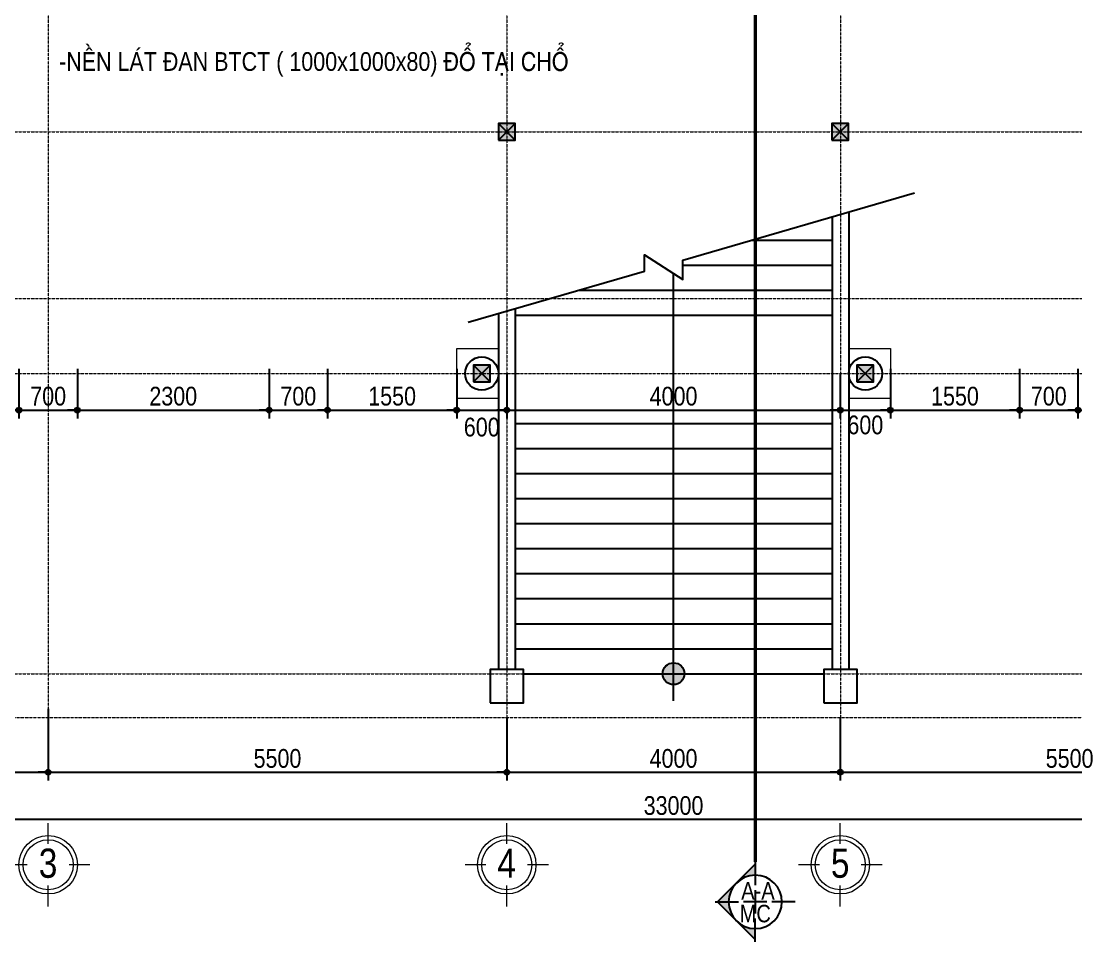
# Model space of a CAD drawing. Header units: millimetres. Extents: x 2297 to 44063, y 1595 to 26344.
# Drawn here: x 16506 to 29156, y 1595 to 12639 of the extents above; entities that cross this region are included whole.
import ezdxf
from ezdxf.enums import TextEntityAlignment as Align

# ---------------------------------------------------------------- set-up
doc = ezdxf.new("R2010")
doc.units = ezdxf.units.MM
doc.linetypes.add('ACAD_ISO10W100', pattern=[18, 12, -3, 0, -3])
doc.linetypes.add('DASHED2', pattern=[0.375, 0.25, -0.125])
for name, color, linetype in [('009', 251, 'Continuous'), ('daucat', 220, 'Continuous'), ('DIM', 1, 'Continuous'), ('KYHIEU', 3, 'Continuous'), ('TAGS', 60, 'Continuous'), ('TEXT', 7, 'Continuous'), ('TUONG', 131, 'Continuous'), ('WALL', 4, 'Continuous')]:
    doc.layers.add(name, color=color, linetype=linetype)
for name, color, linetype, lineweight in [('NET-THAY', 2, 'Continuous', 13), ('TEN TRUC', 3, 'Continuous', 18), ('TRUC', 24, 'Continuous', 0)]:
    doc.layers.add(name, color=color, linetype=linetype, lineweight=lineweight)
doc.styles.add('1', font='', dxfattribs={"height": 250})
doc.styles.add('HEL-CONDENSE', font='')
doc.styles.add('VNI-HELVE-CONDENSE', font='')
doc.styles.add('VNI-HELVE-CONDENSEN', font='')
doc.styles.get('1').set_extended_font_data('VNI-Helve-Condense')
doc.styles.get('HEL-CONDENSE').set_extended_font_data('VNI-Helve-Condense')
doc.styles.get('VNI-HELVE-CONDENSE').set_extended_font_data('VNI-Helve-Condense')
doc.styles.get('VNI-HELVE-CONDENSEN').set_extended_font_data('VNI-Helve-Condense')
doc.dimstyles.new('D100', dxfattribs={"dimtxt": 225, "dimasz": 1.2, "dimexe": 100, "dimexo": 0, "dimgap": 50, "dimtad": 1, "dimdec": 0, "dimzin": 13, "dimdsep": 46, "dimtxsty": 'HEL-CONDENSE', "dimblk": 'D50', "dimcen": 0, "dimclrd": 1, "dimclre": 1, "dimclrt": 7, "dimadec": 0, "dimazin": 0, "dimtfac": 1, "dimtdec": 0, "dimtmove": 0, "dimatfit": 3, "dimldrblk": 'D50', "dimfxl": 1, "dimtolj": 1, "dimtzin": 13, "dimarcsym": 0})

# ---------------------------------------------------------------- blocks, each defined once
blk = doc.blocks.new('D50')
at = {"layer": 'DIM'}
blk.add_hatch(color=256, dxfattribs=at).paths.add_polyline_path([(25, 0, 1), (-25, 0, 1)])
blk.add_line((25, 0), (100, 0), dxfattribs=at)
blk.add_circle((0, 0), 25, dxfattribs=at)
blk = doc.blocks.new('*D191')
at = {"layer": 'DEFPOINTS', "color": 0, "transparency": 16777216}
for p in [(13831, 4390), (16831, 4390), (16831, 3629)]:
    blk.add_point(p, dxfattribs=at)
at = {"layer": 'DIM', "color": 1, "lineweight": -2, "transparency": 16777216}
for p, q in [((13831, 4390), (13831, 3529)), ((16831, 4390), (16831, 3529)), ((13833, 3629), (16830, 3629))]:
    blk.add_line(p, q, dxfattribs=at)
at = {"layer": 'DIM', "color": 1, "lineweight": -2, "transparency": 16777216, "xscale": 1.199999999999999, "yscale": 1.199999999999999, "zscale": 1.199999999999999, "rotation": 180}
blk.add_blockref('D50', (13831, 3629), dxfattribs=at)
at = {"layer": 'DIM', "color": 1, "lineweight": -2, "transparency": 16777216, "xscale": 1.199999999999999, "yscale": 1.199999999999999, "zscale": 1.199999999999999}
blk.add_blockref('D50', (16831, 3629), dxfattribs=at)
at = {"layer": 'DIM', "color": 7, "transparency": 16777216, "insert": (15331, 3794), "char_height": 225, "attachment_point": 5, "style": 'HEL-CONDENSE'}
blk.add_mtext('\\A1;3000', dxfattribs=at)
blk = doc.blocks.new('*D192')
at = {"layer": 'DEFPOINTS', "color": 0, "transparency": 16777216}
for p in [(16831, 4390), (22331, 4290), (22331, 3629)]:
    blk.add_point(p, dxfattribs=at)
at = {"layer": 'DIM', "color": 1, "lineweight": -2, "transparency": 16777216}
for p, q in [((16831, 4390), (16831, 3529)), ((22331, 4290), (22331, 3529)), ((16833, 3629), (22330, 3629))]:
    blk.add_line(p, q, dxfattribs=at)
at = {"layer": 'DIM', "color": 1, "lineweight": -2, "transparency": 16777216, "xscale": 1.199999999999999, "yscale": 1.199999999999999, "zscale": 1.199999999999999, "rotation": 180}
blk.add_blockref('D50', (16831, 3629), dxfattribs=at)
at = {"layer": 'DIM', "color": 1, "lineweight": -2, "transparency": 16777216, "xscale": 1.199999999999999, "yscale": 1.199999999999999, "zscale": 1.199999999999999}
blk.add_blockref('D50', (22331, 3629), dxfattribs=at)
at = {"layer": 'DIM', "color": 7, "transparency": 16777216, "insert": (19581, 3794), "char_height": 225, "attachment_point": 5, "style": 'HEL-CONDENSE'}
blk.add_mtext('\\A1;5500', dxfattribs=at)
blk = doc.blocks.new('*D193')
at = {"layer": 'DEFPOINTS', "color": 0, "transparency": 16777216}
for p in [(22331, 4290), (26331, 4290), (26331, 3629)]:
    blk.add_point(p, dxfattribs=at)
at = {"layer": 'DIM', "color": 1, "lineweight": -2, "transparency": 16777216}
for p, q in [((22331, 4290), (22331, 3529)), ((26331, 4290), (26331, 3529)), ((22333, 3629), (26330, 3629))]:
    blk.add_line(p, q, dxfattribs=at)
at = {"layer": 'DIM', "color": 1, "lineweight": -2, "transparency": 16777216, "xscale": 1.199999999999999, "yscale": 1.199999999999999, "zscale": 1.199999999999999, "rotation": 180}
blk.add_blockref('D50', (22331, 3629), dxfattribs=at)
at = {"layer": 'DIM', "color": 1, "lineweight": -2, "transparency": 16777216, "xscale": 1.199999999999999, "yscale": 1.199999999999999, "zscale": 1.199999999999999}
blk.add_blockref('D50', (26331, 3629), dxfattribs=at)
at = {"layer": 'DIM', "color": 7, "transparency": 16777216, "insert": (24331, 3794), "char_height": 225, "attachment_point": 5, "style": 'HEL-CONDENSE'}
blk.add_mtext('\\A1;4000', dxfattribs=at)
blk = doc.blocks.new('*D194')
at = {"layer": 'DEFPOINTS', "color": 0, "transparency": 16777216}
for p in [(31831, 4390), (26331, 4290), (31831, 3629)]:
    blk.add_point(p, dxfattribs=at)
at = {"layer": 'DIM', "color": 1, "lineweight": -2, "transparency": 16777216}
for p, q in [((31831, 4390), (31831, 3529)), ((26331, 4290), (26331, 3529)), ((26333, 3629), (31830, 3629))]:
    blk.add_line(p, q, dxfattribs=at)
at = {"layer": 'DIM', "color": 1, "lineweight": -2, "transparency": 16777216, "xscale": 1.199999999999999, "yscale": 1.199999999999999, "zscale": 1.199999999999999, "rotation": 180}
blk.add_blockref('D50', (26331, 3629), dxfattribs=at)
at = {"layer": 'DIM', "color": 1, "lineweight": -2, "transparency": 16777216, "xscale": 1.199999999999999, "yscale": 1.199999999999999, "zscale": 1.199999999999999}
blk.add_blockref('D50', (31831, 3629), dxfattribs=at)
at = {"layer": 'DIM', "color": 7, "transparency": 16777216, "insert": (29081, 3794), "char_height": 225, "attachment_point": 5, "style": 'HEL-CONDENSE'}
blk.add_mtext('\\A1;5500', dxfattribs=at)
blk = doc.blocks.new('A$C206177D3')
at = {"layer": 'TEN TRUC', "ltscale": 1000}
for p, q in [((-37, 240), (-37, 490)), ((-287, -10), (-537, -10)), ((463, -10), (213, -10)), ((-37, -510), (-37, -260))]:
    blk.add_line(p, q, dxfattribs=at)
blk.add_circle((-37, -10), 350, dxfattribs=at)
at = {"layer": 'TEN TRUC', "color": 254, "ltscale": 1000}
blk.add_circle((-37, -10), 300, dxfattribs=at)
blk = doc.blocks.new('mc2')
at = {"layer": 'KYHIEU', "ltscale": 0.7}
h = blk.add_hatch(color=256, dxfattribs=at)
h.paths.add_polyline_path([(600, 400), (600, 566), (317, 283, -0.198912)])
h.paths.add_polyline_path([(200, 0, -0.198912), (317, 283), (34, 0)])
h.paths.add_polyline_path([(317, -283, -0.198912), (200, 0), (34, 0)])
h.paths.add_polyline_path([(600, -566), (600, -400, -0.198912), (317, -283)])
for p, q in [((600, 566), (34, 0)), ((600, 600), (600, 250)), ((600, -175), (600, 175)), ((0, 0), (350, 0)), ((600, -566), (34, 0)), ((775, 0), (425, 0)), ((1200, 0), (850, 0)), ((600, -600), (600, -250))]:
    blk.add_line(p, q, dxfattribs=at)
blk.add_circle((600, 0), 400, dxfattribs=at)
at = {"style": 'VNI-HELVE-CONDENSE'}
for height, p in [(300, (612, 182)), (225, (609, -187))]:
    blk.add_attdef('A', text='', height=height, dxfattribs=at).set_placement(p, align=Align.MIDDLE_CENTER)
blk = doc.blocks.new('A$C225A2996')
at = {"layer": 'WALL'}
blk.add_hatch(color=4, dxfattribs=at).paths.add_polyline_path([(531, 82), (731, 82), (731, 282), (531, 282)])
at = {"layer": 'WALL', "color": 4}
for p, q in [((531, 282), (731, 82)), ((531, 82), (731, 282))]:
    blk.add_line(p, q, dxfattribs=at)
blk.add_lwpolyline([(531, 82), (731, 82), (731, 282), (531, 282)], close=True, dxfattribs=at)
blk = doc.blocks.new('*D154')
at = {"layer": 'DEFPOINTS', "color": 0, "transparency": 16777216}
for p in [(14181, 8494), (16481, 8469), (16481, 7974)]:
    blk.add_point(p, dxfattribs=at)
at = {"layer": 'DIM', "color": 1, "lineweight": -2, "transparency": 16777216}
for p, q in [((14181, 8494), (14181, 7874)), ((16481, 8469), (16481, 7874)), ((14183, 7974), (16480, 7974))]:
    blk.add_line(p, q, dxfattribs=at)
at = {"layer": 'DIM', "color": 1, "lineweight": -2, "transparency": 16777216, "xscale": 1.199999999999999, "yscale": 1.199999999999999, "zscale": 1.199999999999999, "rotation": 180}
blk.add_blockref('D50', (14181, 7974), dxfattribs=at)
at = {"layer": 'DIM', "color": 1, "lineweight": -2, "transparency": 16777216, "xscale": 1.199999999999999, "yscale": 1.199999999999999, "zscale": 1.199999999999999}
blk.add_blockref('D50', (16481, 7974), dxfattribs=at)
at = {"layer": 'DIM', "color": 7, "transparency": 16777216, "insert": (15331, 8139), "char_height": 225, "attachment_point": 5, "style": 'HEL-CONDENSE'}
blk.add_mtext('\\A1;2300', dxfattribs=at)
blk = doc.blocks.new('*D155')
at = {"layer": 'DEFPOINTS', "color": 0, "transparency": 16777216}
for p in [(16481, 8469), (17181, 8469), (17181, 7974)]:
    blk.add_point(p, dxfattribs=at)
at = {"layer": 'DIM', "color": 1, "lineweight": -2, "transparency": 16777216}
for p, q in [((16481, 8469), (16481, 7874)), ((17181, 8469), (17181, 7874)), ((16483, 7974), (17180, 7974))]:
    blk.add_line(p, q, dxfattribs=at)
at = {"layer": 'DIM', "color": 1, "lineweight": -2, "transparency": 16777216, "xscale": 1.199999999999999, "yscale": 1.199999999999999, "zscale": 1.199999999999999, "rotation": 180}
blk.add_blockref('D50', (16481, 7974), dxfattribs=at)
at = {"layer": 'DIM', "color": 1, "lineweight": -2, "transparency": 16777216, "xscale": 1.199999999999999, "yscale": 1.199999999999999, "zscale": 1.199999999999999}
blk.add_blockref('D50', (17181, 7974), dxfattribs=at)
at = {"layer": 'DIM', "color": 7, "transparency": 16777216, "insert": (16831, 8139), "char_height": 225, "attachment_point": 5, "style": 'HEL-CONDENSE'}
blk.add_mtext('\\A1;700', dxfattribs=at)
blk = doc.blocks.new('*D156')
at = {"layer": 'DEFPOINTS', "color": 0, "transparency": 16777216}
for p in [(17181, 8469), (19481, 8469), (19481, 7974)]:
    blk.add_point(p, dxfattribs=at)
at = {"layer": 'DIM', "color": 1, "lineweight": -2, "transparency": 16777216}
for p, q in [((17181, 8469), (17181, 7874)), ((19481, 8469), (19481, 7874)), ((17183, 7974), (19480, 7974))]:
    blk.add_line(p, q, dxfattribs=at)
at = {"layer": 'DIM', "color": 1, "lineweight": -2, "transparency": 16777216, "xscale": 1.199999999999999, "yscale": 1.199999999999999, "zscale": 1.199999999999999, "rotation": 180}
blk.add_blockref('D50', (17181, 7974), dxfattribs=at)
at = {"layer": 'DIM', "color": 1, "lineweight": -2, "transparency": 16777216, "xscale": 1.199999999999999, "yscale": 1.199999999999999, "zscale": 1.199999999999999}
blk.add_blockref('D50', (19481, 7974), dxfattribs=at)
at = {"layer": 'DIM', "color": 7, "transparency": 16777216, "insert": (18331, 8139), "char_height": 225, "attachment_point": 5, "style": 'HEL-CONDENSE'}
blk.add_mtext('\\A1;2300', dxfattribs=at)
blk = doc.blocks.new('*D157')
at = {"layer": 'DEFPOINTS', "color": 0, "transparency": 16777216}
for p in [(19481, 8469), (20181, 8469), (20181, 7974)]:
    blk.add_point(p, dxfattribs=at)
at = {"layer": 'DIM', "color": 1, "lineweight": -2, "transparency": 16777216}
for p, q in [((19481, 8469), (19481, 7874)), ((20181, 8469), (20181, 7874)), ((19483, 7974), (20180, 7974))]:
    blk.add_line(p, q, dxfattribs=at)
at = {"layer": 'DIM', "color": 1, "lineweight": -2, "transparency": 16777216, "xscale": 1.199999999999999, "yscale": 1.199999999999999, "zscale": 1.199999999999999, "rotation": 180}
blk.add_blockref('D50', (19481, 7974), dxfattribs=at)
at = {"layer": 'DIM', "color": 1, "lineweight": -2, "transparency": 16777216, "xscale": 1.199999999999999, "yscale": 1.199999999999999, "zscale": 1.199999999999999}
blk.add_blockref('D50', (20181, 7974), dxfattribs=at)
at = {"layer": 'DIM', "color": 7, "transparency": 16777216, "insert": (19831, 8139), "char_height": 225, "attachment_point": 5, "style": 'HEL-CONDENSE'}
blk.add_mtext('\\A1;700', dxfattribs=at)
blk = doc.blocks.new('*D158')
at = {"layer": 'DEFPOINTS', "color": 0, "transparency": 16777216}
for p in [(20181, 8469), (21731, 8469), (21731, 7974)]:
    blk.add_point(p, dxfattribs=at)
at = {"layer": 'DIM', "color": 1, "lineweight": -2, "transparency": 16777216}
for p, q in [((20181, 8469), (20181, 7874)), ((21731, 8469), (21731, 7874)), ((20183, 7974), (21730, 7974))]:
    blk.add_line(p, q, dxfattribs=at)
at = {"layer": 'DIM', "color": 1, "lineweight": -2, "transparency": 16777216, "xscale": 1.199999999999999, "yscale": 1.199999999999999, "zscale": 1.199999999999999, "rotation": 180}
blk.add_blockref('D50', (20181, 7974), dxfattribs=at)
at = {"layer": 'DIM', "color": 1, "lineweight": -2, "transparency": 16777216, "xscale": 1.199999999999999, "yscale": 1.199999999999999, "zscale": 1.199999999999999}
blk.add_blockref('D50', (21731, 7974), dxfattribs=at)
at = {"layer": 'DIM', "color": 7, "transparency": 16777216, "insert": (20956, 8139), "char_height": 225, "attachment_point": 5, "style": 'HEL-CONDENSE'}
blk.add_mtext('\\A1;1550', dxfattribs=at)
blk = doc.blocks.new('*D159')
at = {"layer": 'DEFPOINTS', "color": 0, "transparency": 16777216}
for p in [(21731, 8469), (22331, 8412), (22331, 7974)]:
    blk.add_point(p, dxfattribs=at)
at = {"layer": 'DIM', "color": 1, "lineweight": -2, "transparency": 16777216}
for p, q in [((21731, 8469), (21731, 7874)), ((22331, 8412), (22331, 7874)), ((21733, 7974), (22330, 7974))]:
    blk.add_line(p, q, dxfattribs=at)
at = {"layer": 'DIM', "color": 1, "lineweight": -2, "transparency": 16777216, "xscale": 1.199999999999999, "yscale": 1.199999999999999, "zscale": 1.199999999999999, "rotation": 180}
blk.add_blockref('D50', (21731, 7974), dxfattribs=at)
at = {"layer": 'DIM', "color": 1, "lineweight": -2, "transparency": 16777216, "xscale": 1.199999999999999, "yscale": 1.199999999999999, "zscale": 1.199999999999999}
blk.add_blockref('D50', (22331, 7974), dxfattribs=at)
at = {"layer": 'DIM', "color": 7, "transparency": 16777216, "insert": (22031, 7768), "char_height": 225, "attachment_point": 5, "style": 'HEL-CONDENSE'}
blk.add_mtext('\\A1;600', dxfattribs=at)
blk = doc.blocks.new('*D160')
at = {"layer": 'DEFPOINTS', "color": 0, "transparency": 16777216}
for p in [(26931, 8469), (28481, 8469), (28481, 7974)]:
    blk.add_point(p, dxfattribs=at)
at = {"layer": 'DIM', "color": 1, "lineweight": -2, "transparency": 16777216}
for p, q in [((26931, 8469), (26931, 7874)), ((28481, 8469), (28481, 7874)), ((26933, 7974), (28480, 7974))]:
    blk.add_line(p, q, dxfattribs=at)
at = {"layer": 'DIM', "color": 1, "lineweight": -2, "transparency": 16777216, "xscale": 1.199999999999999, "yscale": 1.199999999999999, "zscale": 1.199999999999999, "rotation": 180}
blk.add_blockref('D50', (26931, 7974), dxfattribs=at)
at = {"layer": 'DIM', "color": 1, "lineweight": -2, "transparency": 16777216, "xscale": 1.199999999999999, "yscale": 1.199999999999999, "zscale": 1.199999999999999}
blk.add_blockref('D50', (28481, 7974), dxfattribs=at)
at = {"layer": 'DIM', "color": 7, "transparency": 16777216, "insert": (27706, 8139), "char_height": 225, "attachment_point": 5, "style": 'HEL-CONDENSE'}
blk.add_mtext('\\A1;1550', dxfattribs=at)
blk = doc.blocks.new('*D161')
at = {"layer": 'DEFPOINTS', "color": 0, "transparency": 16777216}
for p in [(28481, 8469), (29181, 8469), (29181, 7974)]:
    blk.add_point(p, dxfattribs=at)
at = {"layer": 'DIM', "color": 1, "lineweight": -2, "transparency": 16777216}
for p, q in [((28481, 8469), (28481, 7874)), ((29181, 8469), (29181, 7874)), ((28483, 7974), (29180, 7974))]:
    blk.add_line(p, q, dxfattribs=at)
at = {"layer": 'DIM', "color": 1, "lineweight": -2, "transparency": 16777216, "xscale": 1.199999999999999, "yscale": 1.199999999999999, "zscale": 1.199999999999999, "rotation": 180}
blk.add_blockref('D50', (28481, 7974), dxfattribs=at)
at = {"layer": 'DIM', "color": 1, "lineweight": -2, "transparency": 16777216, "xscale": 1.199999999999999, "yscale": 1.199999999999999, "zscale": 1.199999999999999}
blk.add_blockref('D50', (29181, 7974), dxfattribs=at)
at = {"layer": 'DIM', "color": 7, "transparency": 16777216, "insert": (28831, 8139), "char_height": 225, "attachment_point": 5, "style": 'HEL-CONDENSE'}
blk.add_mtext('\\A1;700', dxfattribs=at)
blk = doc.blocks.new('*D162')
at = {"layer": 'DEFPOINTS', "color": 0, "transparency": 16777216}
for p in [(29181, 8469), (31481, 8469), (31481, 7974)]:
    blk.add_point(p, dxfattribs=at)
at = {"layer": 'DIM', "color": 1, "lineweight": -2, "transparency": 16777216}
for p, q in [((29181, 8469), (29181, 7874)), ((31481, 8469), (31481, 7874)), ((29183, 7974), (31480, 7974))]:
    blk.add_line(p, q, dxfattribs=at)
at = {"layer": 'DIM', "color": 1, "lineweight": -2, "transparency": 16777216, "xscale": 1.199999999999999, "yscale": 1.199999999999999, "zscale": 1.199999999999999, "rotation": 180}
blk.add_blockref('D50', (29181, 7974), dxfattribs=at)
at = {"layer": 'DIM', "color": 1, "lineweight": -2, "transparency": 16777216, "xscale": 1.199999999999999, "yscale": 1.199999999999999, "zscale": 1.199999999999999}
blk.add_blockref('D50', (31481, 7974), dxfattribs=at)
at = {"layer": 'DIM', "color": 7, "transparency": 16777216, "insert": (30331, 8139), "char_height": 225, "attachment_point": 5, "style": 'HEL-CONDENSE'}
blk.add_mtext('\\A1;2300', dxfattribs=at)
blk = doc.blocks.new('*D170')
at = {"layer": 'DEFPOINTS', "color": 0, "transparency": 16777216}
for p in [(22331, 8412), (26331, 8412), (26331, 7974)]:
    blk.add_point(p, dxfattribs=at)
at = {"layer": 'DIM', "color": 1, "lineweight": -2, "transparency": 16777216}
for p, q in [((22331, 8412), (22331, 7874)), ((26331, 8412), (26331, 7874)), ((22333, 7974), (26330, 7974))]:
    blk.add_line(p, q, dxfattribs=at)
at = {"layer": 'DIM', "color": 1, "lineweight": -2, "transparency": 16777216, "xscale": 1.199999999999999, "yscale": 1.199999999999999, "zscale": 1.199999999999999, "rotation": 180}
blk.add_blockref('D50', (22331, 7974), dxfattribs=at)
at = {"layer": 'DIM', "color": 1, "lineweight": -2, "transparency": 16777216, "xscale": 1.199999999999999, "yscale": 1.199999999999999, "zscale": 1.199999999999999}
blk.add_blockref('D50', (26331, 7974), dxfattribs=at)
at = {"layer": 'DIM', "color": 7, "transparency": 16777216, "insert": (24331, 8139), "char_height": 225, "attachment_point": 5, "style": 'HEL-CONDENSE'}
blk.add_mtext('\\A1;4000', dxfattribs=at)
blk = doc.blocks.new('*D171')
at = {"layer": 'DEFPOINTS', "color": 0, "transparency": 16777216}
for p in [(26331, 8412), (26931, 8412), (26931, 7974)]:
    blk.add_point(p, dxfattribs=at)
at = {"layer": 'DIM', "color": 1, "lineweight": -2, "transparency": 16777216}
for p, q in [((26331, 8412), (26331, 7874)), ((26931, 8412), (26931, 7874)), ((26333, 7974), (26930, 7974))]:
    blk.add_line(p, q, dxfattribs=at)
at = {"layer": 'DIM', "color": 1, "lineweight": -2, "transparency": 16777216, "xscale": 1.199999999999999, "yscale": 1.199999999999999, "zscale": 1.199999999999999, "rotation": 180}
blk.add_blockref('D50', (26331, 7974), dxfattribs=at)
at = {"layer": 'DIM', "color": 1, "lineweight": -2, "transparency": 16777216, "xscale": 1.199999999999999, "yscale": 1.199999999999999, "zscale": 1.199999999999999}
blk.add_blockref('D50', (26931, 7974), dxfattribs=at)
at = {"layer": 'DIM', "color": 7, "transparency": 16777216, "insert": (26631, 7794), "char_height": 225, "attachment_point": 5, "style": 'HEL-CONDENSE'}
blk.add_mtext('\\A1;600', dxfattribs=at)
blk = doc.blocks.new('*D104')
at = {"layer": '009', "color": 1, "lineweight": -2, "transparency": 16777216}
for p, q in [((7831, 5104), (7831, 2964)), ((40831, 4812), (40831, 2964)), ((40830, 3064), (7833, 3064))]:
    blk.add_line(p, q, dxfattribs=at)
at = {"layer": 'DEFPOINTS', "color": 0, "transparency": 16777216}
for p in [(7831, 5104), (40831, 4812), (7831, 3064)]:
    blk.add_point(p, dxfattribs=at)
at = {"layer": '009', "color": 1, "lineweight": -2, "transparency": 16777216, "xscale": 1.199999999999999, "yscale": 1.199999999999999, "zscale": 1.199999999999999, "rotation": 180}
blk.add_blockref('D50', (7831, 3064), dxfattribs=at)
at = {"layer": '009', "color": 1, "lineweight": -2, "transparency": 16777216, "xscale": 1.199999999999999, "yscale": 1.199999999999999, "zscale": 1.199999999999999}
blk.add_blockref('D50', (40831, 3064), dxfattribs=at)
at = {"layer": '009', "color": 7, "transparency": 16777216, "insert": (24331, 3229), "char_height": 225, "attachment_point": 5, "style": 'HEL-CONDENSE'}
blk.add_mtext('\\A1;33000', dxfattribs=at)

msp = doc.modelspace()

# ---------------------------------------------------------------- hatches: boundary and pattern name
at = {"layer": 'TEXT'}
h = msp.add_hatch(color=256, dxfattribs=at)
edge = h.paths.add_edge_path()
edge.add_arc((24331.404, 4811.581), 130.673, 0, 360)

# ---------------------------------------------------------------- linework, layer by layer
at = {"layer": 'daucat', "linetype": 'DASHED2', "ltscale": 2000, "const_width": 40}
msp.add_lwpolyline([(25311.368, 25383.838), (25311.368, 2554.675)], dxfattribs=at)
at = {"layer": 'NET-THAY', "linetype": 'ByBlock', "lineweight": -2}
msp.add_line((22231.404, 9133.169), (22231.404, 4861.581), dxfattribs=at)
at = {"layer": 'NET-THAY'}
for p, q in [((21731.433, 8111.581), (21731.433, 8711.581)), ((21731.433, 8711.581), (22231.404, 8711.581)), ((26431.404, 8711.581), (26931.298, 8711.581)), ((26931.298, 8711.581), (26931.298, 8111.581)), ((22231.404, 8111.581), (21731.433, 8111.581)), ((26931.298, 8111.581), (26431.404, 8111.581))]:
    msp.add_line(p, q, dxfattribs=at)
at = {"layer": 'NET-THAY', "linetype": 'ByBlock', "lineweight": -2}
for points in [[(26231.404, 10292.071), (26231.404, 4861.581)], [(26431.404, 10350.016), (26431.404, 4861.581)], [(25263.282, 10011.581), (26231.404, 10011.581)], [(24440.988, 9711.581), (26231.404, 9711.581)], [(23192.357, 9411.581), (26231.404, 9411.581)], [(22431.404, 9191.114), (22431.404, 4861.581)], [(22431.404, 9111.581), (26231.404, 9111.581)], [(22431.404, 7811.581), (26231.404, 7811.581)], [(22431.404, 7511.581), (26231.404, 7511.581)], [(22431.404, 7211.581), (26231.404, 7211.581)], [(22431.404, 6911.581), (26231.404, 6911.581)], [(22431.404, 6611.581), (26231.404, 6611.581)], [(22431.404, 6311.581), (26231.404, 6311.581)], [(22431.404, 6011.581), (26231.404, 6011.581)], [(22431.404, 5711.581), (26231.404, 5711.581)], [(22431.404, 5411.581), (26231.404, 5411.581)], [(22431.404, 5111.581), (26231.404, 5111.581)], [(22531.404, 4811.581), (26131.404, 4811.581)]]:
    msp.add_lwpolyline(points, dxfattribs=at)
for points in [[(22131.404, 4461.581), (22531.404, 4461.581), (22531.404, 4861.581), (22131.404, 4861.581)], [(26131.404, 4461.581), (26531.404, 4461.581), (26531.404, 4861.581), (26131.404, 4861.581)]]:
    msp.add_lwpolyline(points, close=True, dxfattribs=at)
at = {"layer": 'TEXT'}
msp.add_lwpolyline([(24331.404, 4484.993), (24331.404, 9612.101)], dxfattribs=at)
msp.add_circle((24331.404, 4811.581), 130.673, dxfattribs=at)
at = {"layer": 'TRUC', "linetype": 'ACAD_ISO10W100', "ltscale": 0.2}
msp.add_lwpolyline([(5377.419, 25383.838), (43147.731, 25383.838), (43147.731, 4281.809), (5377.419, 4281.809)], close=True, dxfattribs=at)
for points in [[(16831.404, 25383.838), (16831.404, 4281.809)], [(22331.404, 25383.838), (22331.404, 4281.809)], [(26331.404, 25383.838), (26331.404, 4281.809)], [(5377.419, 11311.581), (43147.731, 11311.581)], [(5377.419, 11311.581), (43147.731, 11311.581)], [(5377.419, 9311.581), (43147.731, 9311.581)], [(5377.419, 8411.581), (43147.731, 8411.581)], [(5377.419, 4811.581), (43147.731, 4811.581)]]:
    msp.add_lwpolyline(points, dxfattribs=at)
at = {"layer": 'TUONG'}
msp.add_lwpolyline([(21869.267, 9028.248), (23981.652, 9640.26), (23981.652, 9837.006), (24440.988, 9541.634), (24440.988, 9773.342), (27221.49, 10578.924)], dxfattribs=at)
for centre in [(22031.433, 8411.581), (26631.298, 8411.581)]:
    msp.add_circle(centre, 200, dxfattribs=at)

# ---------------------------------------------------------------- block references
at = {"layer": 'KYHIEU', "ltscale": 0.7}
ref = msp.add_blockref('mc2', (24831.368, 2074.675), dxfattribs=dict(at, xscale=-0.8000000007450581, yscale=0.7999999995809048, zscale=0.8, rotation=180))
ref.add_attrib('A', 'MC', dxfattribs={"layer": '0', "height": 210, "style": 'VNI-HELVE-CONDENSE'}).set_placement((25310.997, 1934.675), align=Align.MIDDLE_CENTER)
ref.add_attrib('A', 'A-A', dxfattribs={"layer": '0', "height": 210, "style": 'VNI-HELVE-CONDENSE'}).set_placement((25343.288, 2207.781), align=Align.MIDDLE_CENTER)
at = {"layer": 'TAGS', "ltscale": 1000}
ref = msp.add_blockref('A$C206177D3', (16868.025, 2529.488), dxfattribs=at)
ref.add_attrib('A', '3', dxfattribs={"color": 7, "ltscale": 1000, "height": 350, "style": 'VNI-HELVE-CONDENSEN'}).set_placement((16829.721, 2363.85), align=Align.CENTER)
ref = msp.add_blockref('A$C206177D3', (22368.025, 2529.488), dxfattribs=at)
ref.add_attrib('A', '4', dxfattribs={"color": 7, "ltscale": 1000, "height": 350, "style": 'VNI-HELVE-CONDENSEN'}).set_placement((22329.721, 2363.85), align=Align.CENTER)
ref = msp.add_blockref('A$C206177D3', (26368.025, 2529.488), dxfattribs=at)
ref.add_attrib('A', '5', dxfattribs={"color": 7, "ltscale": 1000, "height": 350, "style": 'VNI-HELVE-CONDENSEN'}).set_placement((26329.721, 2363.85), align=Align.CENTER)
at = {"layer": 'TUONG', "color": 4}
for p in [(21700.013, 11129.948), (25700.013, 11129.948), (21400.043, 8229.948), (25999.907, 8229.948)]:
    msp.add_blockref('A$C225A2996', p, dxfattribs=at)

# ---------------------------------------------------------------- texts
at = {"layer": 'TEXT', "insert": (20016.746, 12266.805), "char_height": 225, "attachment_point": 2, "style": '1'}
msp.add_mtext('-NEÀN LAÙT ÑAN BTCT ( 1000x1000x80) ÑOÅ TAÏI CHOÅ', dxfattribs=at)

# ---------------------------------------------------------------- dimensions: what is measured, and where the dimension line sits
at = {"layer": '009'}
dim = msp.add_linear_dim(base=(7831.404, 3063.942), p1=(40831.404, 4811.581), p2=(7831.404, 5103.942), dimstyle='D100', dxfattribs=at)
dim.commit()
dim.dimension.update_dxf_attribs({"geometry": '*D104', "text_midpoint": (24331.404, 3228.842)})
at = {"layer": 'DIM'}
for base, p1, p2, picture, middle in [((16481.404, 7974.121), (14181.404, 8493.536), (16481.404, 8469.181), '*D154', (15331.404, 8139.021)), ((17181.404, 7974.121), (16481.404, 8469.181), (17181.404, 8469.181), '*D155', (16831.404, 8139.021)), ((19481.404, 7974.121), (17181.404, 8469.181), (19481.404, 8469.181), '*D156', (18331.404, 8139.021)), ((20181.404, 7974.121), (19481.404, 8469.181), (20181.404, 8469.181), '*D157', (19831.404, 8139.021)), ((21731.404, 7974.121), (20181.404, 8469.181), (21731.404, 8469.181), '*D158', (20956.404, 8139.021)), ((26331.404, 7974.121), (22331.404, 8411.581), (26331.404, 8411.581), '*D170', (24331.404, 8139.021)), ((28481.404, 7974.121), (26931.404, 8469.181), (28481.404, 8469.181), '*D160', (27706.404, 8139.021)), ((29181.404, 7974.121), (28481.404, 8469.181), (29181.404, 8469.181), '*D161', (28831.404, 8139.021)), ((31481.404, 7974.121), (29181.404, 8469.181), (31481.404, 8469.181), '*D162', (30331.404, 8139.021))]:
    dim = msp.add_linear_dim(base=base, p1=p1, p2=p2, dimstyle='D100', override={"dimtmove": 1}, dxfattribs=at)
    dim.commit()
    dim.dimension.update_dxf_attribs({"geometry": picture, "text_midpoint": middle})
for base, p1, p2, picture, middle in [((22331.404, 7974.121), (21731.404, 8469.181), (22331.404, 8411.581), '*D159', (22031.404, 7768.052)), ((26931.404, 7974.121), (26331.404, 8411.581), (26931.404, 8411.581), '*D171', (26631.404, 7794.389))]:
    dim = msp.add_linear_dim(base=base, p1=p1, p2=p2, dimstyle='D100', override={"dimtmove": 2}, dxfattribs=at)
    dim.commit()
    dim.dimension.update_dxf_attribs({"geometry": picture, "text_midpoint": middle, "dimtype": 160})
for base, p1, p2, picture, middle in [((16831.404, 3628.844), (13831.404, 4390.448), (16831.404, 4390.448), '*D191', (15331.404, 3793.744)), ((22331.404, 3628.844), (16831.404, 4390.448), (22331.404, 4290.448), '*D192', (19581.404, 3793.744)), ((31831.404, 3628.844), (26331.404, 4290.448), (31831.404, 4390.448), '*D194', (29081.404, 3793.744)), ((26331.404, 3628.844), (22331.404, 4290.448), (26331.404, 4290.448), '*D193', (24331.404, 3793.744))]:
    dim = msp.add_linear_dim(base=base, p1=p1, p2=p2, angle=180, dimstyle='D100', override={"dimtmove": 1}, dxfattribs=at)
    dim.commit()
    dim.dimension.update_dxf_attribs({"geometry": picture, "text_midpoint": middle})

doc.saveas('drawing.dxf')
